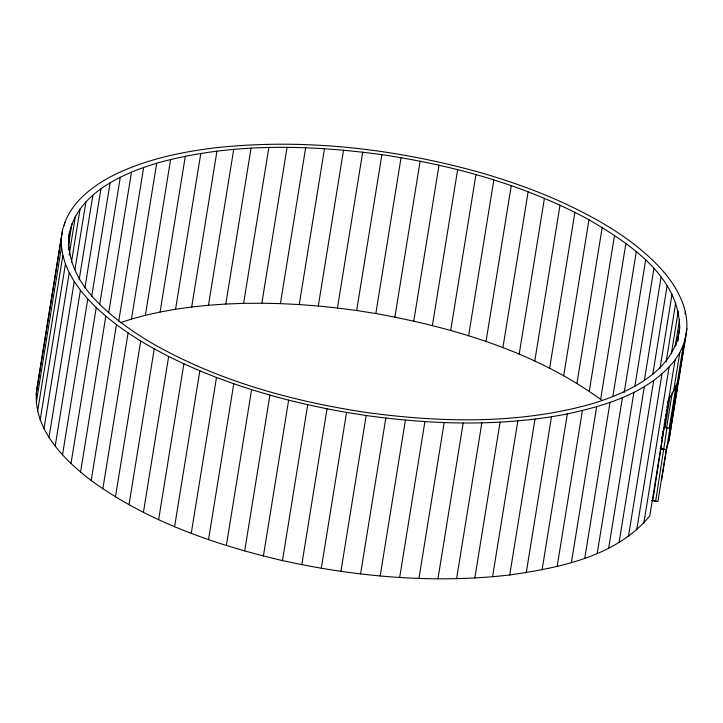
<?xml version="1.0" encoding="UTF-8"?>
<svg xmlns="http://www.w3.org/2000/svg" width="723" height="723" viewBox="0 0 723 723"><rect width="100%" height="100%" fill="white"/><g stroke="black" fill="none" stroke-linecap="round" stroke-linejoin="round"><path stroke-width="1.08" d="M685.729 336.837L683.389 344.817L679.819 352.562L675.047 360.036L649.769 515.924C615.933 556.855 559.611 567.663 509.733 574.975C433.89 583.687 356.828 576.99 282.467 560.578C215.029 544.78 147.664 521.626 91.197 480.515C62.305 458.536 30.167 425.811 37.271 386.163L62.512 230.312C68.468 204.085 91.487 186.335 114.342 174.83C145.26 159.702 179.313 152.354 213.267 148.025C302.06 138.03 392.444 148.287 478.328 172.02A316.186 131.622 9.2 0 1 564.374 203.326C599.439 219.738 633.836 239.62 660.47 268.179C677.207 286.453 691.061 311.279 685.729 336.837L668.902 440.741L666.299 449.598L657.885 501.545L651.622 500.515M36.15 394.36L62.512 230.312M69.643 231.532C62.395 280.949 109.164 316.331 146.046 339.72C213.131 379.557 289.652 400.876 366.344 412.481C440.976 422.603 518.454 424.437 591.55 403.922C628.658 392.616 675.192 371.387 679.692 327.609C678.843 275.843 628.956 243.271 588.965 219.738C524.925 185.007 453.655 165.404 381.898 154.659C307.266 144.546 229.787 142.702 156.692 163.226C119.494 174.496 73.457 195.707 68.378 239.322M652.797 500.723L664.139 427.275L667.004 427.727L655.653 501.175L652.851 500.343M661.907 438.518L662.187 436.52M662.593 433.511L662.864 431.514M655.653 501.175L654.261 500.723M668.902 440.741L677.541 386.118M64.32 225.666L64.853 222.323M36.267 402.738L61.509 246.877L61.392 238.5M37.623 411.251L62.865 255.391L61.509 246.877M40.199 419.882L65.441 264.022L62.865 255.391M68.323 245.992L71.929 223.723M68.305 249.941L68.667 247.718M69.11 255.12L75.418 216.159M43.995 428.585L69.236 272.734L65.441 264.022M71.432 262.295L80.081 208.857M74.912 269.76L85.91 201.853M49.001 437.334L74.243 281.482L69.236 272.734M79.168 279.783L92.869 195.174M55.183 446.091L80.425 290.239L74.243 281.482M84.898 287.917L100.94 188.839M62.53 454.821L87.772 298.97L80.425 290.239M91.704 296.43L110.095 182.874M70.999 463.497L96.24 307.637L87.772 298.97M99.729 304.229L120.28 177.316M80.569 472.074L105.811 316.213L96.24 307.637M108.757 312.444L131.478 172.173M91.197 480.515L116.439 324.663L105.811 316.213M118.744 321.102L143.633 167.465M102.847 488.802L128.088 332.942L116.439 324.663M120.398 322.675L131.45 319.078L156.692 163.226M115.463 496.891L140.705 341.03L128.088 332.942M131.45 319.078L145.368 315.309L170.61 159.449M129.001 504.753L154.243 348.893L140.705 341.03M145.368 315.309L160.09 312.029L185.332 156.168M160.09 312.029L175.553 309.254L200.804 153.393M143.407 512.354L168.649 356.502L154.243 348.893M175.553 309.254L191.703 306.986L216.954 151.134M158.626 519.674L183.868 363.814L168.649 356.502M191.703 306.986L208.477 305.251L233.719 149.39M174.595 526.678L199.837 370.818L183.868 363.814M208.477 305.251L225.802 304.031L251.053 148.179M191.252 533.33L216.493 377.469L199.837 370.818M225.802 304.031L243.615 303.362L268.857 147.501M208.531 539.62L233.773 383.759L216.493 377.469M243.615 303.362L261.843 303.217L287.085 147.356M226.362 545.504L251.604 389.652L233.773 383.759M261.843 303.217L280.416 303.615L305.657 147.754M244.672 550.98L269.914 395.12L251.604 389.652M280.416 303.615L299.259 304.546L324.5 148.685M263.398 556.005L288.64 400.153L269.914 395.12M299.259 304.546L318.292 306.01L343.533 150.158M282.467 560.578L307.709 404.726L288.64 400.153M318.292 306.01L337.451 308.007L362.693 152.146M301.789 564.672L327.031 408.811L307.709 404.726M337.451 308.007L356.656 310.519L381.898 154.659M321.301 568.269L346.543 412.417L327.031 408.811M602.395 400.659C536.294 352.101 455.598 328.097 375.824 313.538L401.066 157.677M340.922 571.36L366.163 415.508C432.752 424.763 501.066 426.724 567.329 413.954C606.516 405.368 649.073 392.734 675.047 360.036M394.885 317.054L420.135 161.193M360.578 573.935L385.82 418.075M413.773 321.048L439.015 165.196M380.181 575.969L405.422 420.108M432.399 325.513L457.641 169.661M399.665 577.469L424.907 421.608M450.7 330.429L475.942 174.577M418.942 578.427L444.193 422.566M468.594 335.779L493.836 179.919M437.948 578.834L463.19 422.973M486.019 341.536L511.26 185.675M456.602 578.689L481.852 422.828M502.901 347.673L528.142 191.821M474.83 577.993L500.081 422.133M519.177 354.18L544.419 198.319M492.562 576.755L517.813 420.894M534.776 361.021L560.018 205.16M509.733 574.975L534.975 419.114M549.643 368.17L574.893 212.309M526.263 572.652L551.504 416.8M563.723 375.599L588.965 219.738M542.087 569.814L567.329 413.954M576.954 383.28L602.196 227.429M557.153 566.452L582.404 410.601M589.281 391.188L614.523 235.327M571.405 562.593L596.647 406.742M600.659 399.286L625.901 243.425M584.771 558.255L610.013 402.395M612.851 396.403L636.294 251.676M597.207 553.438L622.449 397.578M624.184 392.535L645.639 260.054M608.658 548.17L633.908 392.318M634.812 386.534L653.917 268.531M644.329 380.596L661.093 277.063M619.096 542.485L644.338 386.624M652.715 374.677L667.139 285.612M628.459 536.385L653.7 380.524M660.036 368.224L672.029 294.162M636.719 529.896L661.961 374.044M666.181 361.672L675.734 302.675M643.841 523.063L669.082 367.203M671.405 353.402L678.255 311.107M675.255 346.145L679.575 319.421M675.951 345.63L676.312 343.416M677.541 340.867L679.692 327.609M661.952 438.418L662.313 436.204M662.666 433.99L663.027 431.785M663.389 429.57L663.741 427.365M664.103 425.151L664.455 422.937M664.817 420.732L665.178 418.518M665.531 416.303L665.892 414.098M666.254 411.884L666.606 409.679M666.968 407.465L667.32 405.251M667.681 403.045L668.043 400.831M677.704 341.139L678.599 335.617M665.033 427.356L670.085 396.186M666.452 428.64L672.399 391.902M685.024 313.972L685.377 311.749M668.703 399.033L673.511 391.523L679.819 352.562M669.245 428.251L676.276 384.835M683.389 344.817L661.545 480.171L661.5 477.135M677.903 383.904L686.85 328.64M37.271 386.163L37.849 384.166M673.511 391.523L677.08 383.786M356.656 310.519L375.824 313.538M661.211 448.766L664.076 449.218M346.543 412.417L366.163 415.508M663.822 427.212L669.959 428.224M660.036 448.558L666.299 449.598M669.977 429.299L670.022 432.544"/></g></svg>
